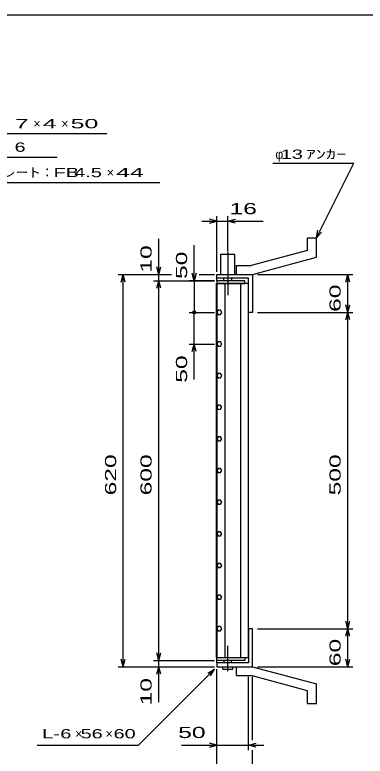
# Model space of a CAD drawing. Units: millimetres, scale not verified. Extents: x -1456 to 1385, y -1026 to 843.
# Drawn here: x -482 to 71, y -329 to 843 of the extents above; entities that cross this region are included whole.
import ezdxf
from ezdxf.enums import TextEntityAlignment as Align

# ---------------------------------------------------------------- set-up
doc = ezdxf.new("R2010")
doc.units = ezdxf.units.MM
doc.header["$LTSCALE"] = 8
doc.linetypes.add('LONG_DASHED_DOTTED', pattern=[15.25, 12, -1.5, 0.25, -1.5])
for name, color, linetype, lineweight in [('0_2', 150, 'Continuous', 25), ('16', 3, 'Continuous', 25), ('19', 6, 'Continuous', 25), ('22', 4, 'Continuous', 25)]:
    doc.layers.add(name, color=color, linetype=linetype, lineweight=lineweight)
doc.styles.add('ベクトル', font='')
doc.styles.get('ベクトル').set_extended_font_data('ベクトル')

msp = doc.modelspace()

# ---------------------------------------------------------------- linework, layer by layer
at = {"layer": '0_2'}
msp.add_line((-1383.2, 842.8), (1384.8, 842.8), dxfattribs=at)
at = {"layer": '16'}
for p, q in [((-119, 422.5), (-163, 422.5)), ((-163, 422.5), (-163, 418)), ((-119, 418), (-119, 422.5)), ((-163.7, -173), (-163.7, 418)), ((-163.7, 418), (-163, 418)), ((-163, 418), (-119, 418)), ((-163, 418), (-163, -173)), ((-113, 418), (-163, 418)), ((-150.5, 418), (-150.5, -173)), ((-125.5, -173), (-125.5, 418)), ((-113, -173), (-113, 418)), ((-161.146, 375.735), (-163, 372.475)), ((-157.396, 375.76), (-161.146, 375.735)), ((-155.5, 372.5), (-157.396, 375.76)), ((-163, 372.475), (-161.104, 369.24)), ((-161.104, 369.24), (-157.354, 369.265)), ((-157.354, 369.265), (-155.5, 372.525)), ((-161.146, 325.735), (-163, 322.475)), ((-163, 322.475), (-161.104, 319.24)), ((-157.396, 325.76), (-161.146, 325.735)), ((-161.104, 319.24), (-157.354, 319.265)), ((-155.5, 322.5), (-157.396, 325.76)), ((-157.354, 319.265), (-155.5, 322.525)), ((-161.146, 275.735), (-163, 272.475)), ((-163, 272.475), (-161.104, 269.24)), ((-157.396, 275.76), (-161.146, 275.735)), ((-155.5, 272.5), (-157.396, 275.76)), ((-157.354, 269.265), (-155.5, 272.525)), ((-161.104, 269.24), (-157.354, 269.265)), ((-161.146, 225.735), (-163, 222.475)), ((-157.396, 225.76), (-161.146, 225.735)), ((-155.5, 222.5), (-157.396, 225.76)), ((-163, 222.475), (-161.104, 219.24)), ((-161.104, 219.24), (-157.354, 219.265)), ((-157.354, 219.265), (-155.5, 222.525)), ((-161.146, 175.735), (-163, 172.475)), ((-163, 172.475), (-161.104, 169.24)), ((-157.396, 175.76), (-161.146, 175.735)), ((-161.104, 169.24), (-157.354, 169.265)), ((-155.5, 172.5), (-157.396, 175.76)), ((-157.354, 169.265), (-155.5, 172.525)), ((-161.146, 125.735), (-163, 122.475)), ((-163, 122.475), (-161.104, 119.24)), ((-157.396, 125.76), (-161.146, 125.735)), ((-161.104, 119.24), (-157.354, 119.265)), ((-155.5, 122.5), (-157.396, 125.76)), ((-157.354, 119.265), (-155.5, 122.525)), ((-161.146, 75.735), (-163, 72.475)), ((-163, 72.475), (-161.104, 69.24)), ((-157.396, 75.76), (-161.146, 75.735)), ((-155.5, 72.5), (-157.396, 75.76)), ((-157.354, 69.265), (-155.5, 72.525)), ((-161.104, 69.24), (-157.354, 69.265)), ((-161.146, 25.735), (-163, 22.475)), ((-157.396, 25.76), (-161.146, 25.735)), ((-155.5, 22.5), (-157.396, 25.76)), ((-163, 22.475), (-161.104, 19.24)), ((-161.104, 19.24), (-157.354, 19.265)), ((-157.354, 19.265), (-155.5, 22.525)), ((-161.146, -24.265), (-163, -27.525)), ((-163, -27.525), (-161.104, -30.76)), ((-157.396, -24.24), (-161.146, -24.265)), ((-161.104, -30.76), (-157.354, -30.735)), ((-155.5, -27.5), (-157.396, -24.24)), ((-157.354, -30.735), (-155.5, -27.475)), ((-161.146, -74.265), (-163, -77.525)), ((-163, -77.525), (-161.104, -80.76)), ((-157.396, -74.24), (-161.146, -74.265)), ((-161.104, -80.76), (-157.354, -80.735)), ((-155.5, -77.5), (-157.396, -74.24)), ((-157.354, -80.735), (-155.5, -77.475)), ((-161.146, -124.265), (-163, -127.525)), ((-163, -127.525), (-161.104, -130.76)), ((-157.396, -124.24), (-161.146, -124.265)), ((-155.5, -127.5), (-157.396, -124.24)), ((-157.354, -130.735), (-155.5, -127.475)), ((-161.104, -130.76), (-157.354, -130.735)), ((-163, -173), (-163.7, -173)), ((-163, -173), (-119, -173)), ((-163, -177.5), (-163, -173)), ((-163, -173), (-113, -173)), ((-119, -173), (-119, -177.5)), ((-119, -177.5), (-163, -177.5))]:
    msp.add_line(p, q, dxfattribs=at)
at = {"layer": '19'}
for p, q in [((-20, 490.5), (-6, 490.5)), ((-20, 470.5), (-20, 490.5)), ((-6, 459.5), (-6, 490.5)), ((-20, 470.5), (-109, 446.5)), ((-157, 432.5), (-157, 464.5)), ((-157, 464.5), (-135, 464.5)), ((-135, 432.5), (-135, 464.5)), ((-107, 432.5), (-6, 459.5)), ((-132, 446.5), (-109, 446.5)), ((-132, 432.5), (-132, 446.5)), ((-163, 422.5), (-163, 432.5)), ((-163, 426.5), (-163, 432.5)), ((-163, 432.5), (-108, 432.5)), ((-113, 426.5), (-163, 426.5)), ((-152, 422.5), (-152, 426.5)), ((-140, 426.5), (-140, 422.5)), ((-132, 432.5), (-107, 432.5)), ((-113, 372.5), (-113, 426.5)), ((-108, 432.5), (-107, 431.5)), ((-107, 431.5), (-107, 372.5)), ((-107, 372.5), (-113, 372.5)), ((-107, -127.5), (-113, -127.5)), ((-113, -127.5), (-113, -181.5)), ((-107, -186.5), (-107, -127.5)), ((-163, -181.5), (-163, -171.5)), ((-163, -181.5), (-163, -187.5)), ((-113, -181.5), (-163, -181.5)), ((-152, -177.5), (-152, -181.5)), ((-140, -181.5), (-140, -177.5)), ((-108, -187.5), (-107, -186.5)), ((-163, -187.5), (-108, -187.5)), ((-154, -191.5), (-154, -187.5)), ((-154, -191.5), (-138, -191.5)), ((-138, -191.5), (-138, -187.5)), ((-132, -187.5), (-107, -187.5)), ((-132, -201.5), (-132, -187.5)), ((-107, -187.5), (-6, -214.5)), ((-132, -201.5), (-109, -201.5)), ((-20, -225.5), (-109, -201.5)), ((-6, -245.5), (-6, -214.5)), ((-20, -245.5), (-20, -225.5)), ((-20, -245.5), (-6, -245.5))]:
    msp.add_line(p, q, dxfattribs=at)
at = {"layer": '19', "linetype": 'LONG_DASHED_DOTTED'}
for p, q in [((-146, 467.5), (-146, 399.5)), ((-146, -194.5), (-146, -154.5))]:
    msp.add_line(p, q, dxfattribs=at)
at = {"layer": '22'}
for p, q in [((-704.9, 655.25), (-336.9, 655.25)), ((-651.275, 618), (-415.275, 618)), ((-75, 608.5), (53, 608.5)), ((-6, 490.5), (53, 608.5)), ((-589, 578), (-253, 578)), ((-187, 516.5), (-163, 516.5)), ((-163, 516.5), (-175, 519.7)), ((-175, 513.3), (-163, 516.5)), ((-163, 436.5), (-163, 524.5)), ((-163, 516.5), (-146, 516.5)), ((-146, 468.504), (-146, 524.5)), ((-146, 516.5), (-134, 519.7)), ((-134, 513.3), (-146, 516.5)), ((-146, 516.5), (-90, 516.5)), ((-6, 490.5), (-3.6, 502.18)), ((-6, 490.5), (2, 499.3)), ((-255, 432.5), (-255, 488.5)), ((-199, 422.5), (-199, 478.5)), ((-255, 432.5), (-258.2, 444.5)), ((-255, 432.5), (-251.8, 444.5)), ((-199, 422.5), (-202.2, 434.5)), ((-195.8, 434.5), (-199, 422.5)), ((-319, 432.5), (-235, 432.5)), ((-314.2, 420.5), (-311, 432.5)), ((-307.8, 420.5), (-311, 432.5)), ((-311, -187.5), (-311, 432.5)), ((-263, 432.5), (-235, 432.5)), ((-263, 422.5), (-167, 422.5)), ((-258.2, 410.5), (-255, 422.5)), ((-255, 422.5), (-255, 432.5)), ((-251.8, 410.5), (-255, 422.5)), ((-255, -177.5), (-255, 422.5)), ((-167, 422.5), (-207, 422.5)), ((-199, 422.5), (-199, 372.5)), ((-191, 432.5), (-167, 432.5)), ((-191, 432.5), (-167, 432.5)), ((-99, 432.5), (51.4, 432.5)), ((40.2, 420.5), (43.4, 432.5)), ((46.6, 420.5), (43.4, 432.5)), ((43.4, 372.5), (43.4, 432.5)), ((43.4, 372.5), (40.2, 384.5)), ((43.4, 372.5), (46.6, 384.5)), ((-207, 372.5), (-167, 372.5)), ((-199, 322.5), (-199, 372.5)), ((-99, 372.5), (51.4, 372.5)), ((40.2, 360.5), (43.4, 372.5)), ((46.6, 360.5), (43.4, 372.5)), ((43.4, -127.5), (43.4, 372.5)), ((-207, 322.5), (-167, 322.5)), ((-202.2, 310.5), (-199, 322.5)), ((-195.8, 310.5), (-199, 322.5)), ((-199, 266.5), (-199, 322.5)), ((43.4, -127.5), (40.2, -115.5)), ((43.4, -127.5), (46.6, -115.5)), ((-99, -127.5), (51.4, -127.5)), ((40.2, -139.5), (43.4, -127.5)), ((46.6, -139.5), (43.4, -127.5)), ((43.4, -187.5), (43.4, -127.5)), ((-311, -187.5), (-314.2, -175.5)), ((-311, -187.5), (-307.8, -175.5)), ((-255, -177.5), (-258.2, -165.5)), ((-255, -177.5), (-251.8, -165.5)), ((43.4, -187.5), (40.2, -175.5)), ((43.4, -187.5), (46.6, -175.5)), ((-263, -177.5), (-167, -177.5)), ((-255, -187.5), (-255, -177.5)), ((-319, -187.5), (-167, -187.5)), ((-287, -311.5), (-167, -191.5)), ((-263, -187.5), (-167, -187.5)), ((-258.2, -199.5), (-255, -187.5)), ((-251.8, -199.5), (-255, -187.5)), ((-255, -243.5), (-255, -187.5)), ((-177.4, -197.9), (-167, -191.5)), ((-173.4, -201.9), (-167, -191.5)), ((-163, -319.5), (-163, -191.5)), ((-163, -375.5), (-163, -191.5)), ((-99, -187.5), (51.4, -187.5)), ((-113, -319.5), (-113, -203.696)), ((-107, -303.5), (-107, -203.696)), ((-447, -311.5), (-287, -311.5)), ((-219, -311.5), (-163, -311.5)), ((-163, -311.5), (-175, -308.3)), ((-175, -314.7), (-163, -311.5)), ((-163, -311.5), (-113, -311.5)), ((-113, -311.5), (-101, -308.3)), ((-101, -314.7), (-113, -311.5)), ((-113, -311.5), (-89, -311.5)), ((-107, -375.5), (-107, -319.5))]:
    msp.add_line(p, q, dxfattribs=at)
msp.add_circle((-199, 372.5), 2.4, dxfattribs=at)

# ---------------------------------------------------------------- texts
at = {"layer": '22', "color": 2, "style": 'ベクトル'}
for s, height, width, p in [(' 7 ', 14.66, 2, (-492.9, 670.85)), (' 4 ', 14.66, 2, (-448.9, 670.85)), (' 50 ', 14.66, 2, (-404.9, 670.85)), (' 6', 14.66, 1.6, (-491.274, 633.684)), (' 13 ', 14.66, 1.6, (-71, 622.5)), ('ｱﾝｶｰ', 14.66, 1.6, (-23, 622.5)), ('FB', 14.66, 1.6, (-421, 593.6)), (' 4.5 ', 14.66, 1.6, (-397, 593.6)), (' 44 ', 14.66, 2, (-333, 593.6)), (' 16 ', 17.6, 1.65, (-154, 536.5)), ('L-', 14.66, 1.6, (-439, -293.5)), (' 6 ', 14.66, 1.6, (-419, -293.5)), (' 56 ', 14.66, 1.6, (-387, -293.5)), (' 60 ', 14.66, 1.6, (-335, -293.5)), (' 50 ', 17.6, 1.65, (-235, -291.5))]:
    msp.add_text(s, height=height, dxfattribs=dict(at, width=width)).set_placement(p, align=Align.MIDDLE_LEFT)
for s, p in [('×', (-452.9, 670.85)), ('×', (-408.9, 670.85)), ('φ', (-71, 622.5)), ('エンドプレート：', (-581, 593.6)), ('×', (-337, 593.6)), ('×', (-387, -293.5)), ('×', (-339, -293.5))]:
    msp.add_text(s, height=14.66, dxfattribs=at).set_placement(p, align=Align.MIDDLE_LEFT)
at = {"layer": '22', "color": 2, "style": 'ベクトル', "width": 1.65}
for s, p in [(' 10 ', (-275, 424.5)), (' 50 ', (-219, 414.5)), (' 60 ', (23.4, 362.5)), (' 50 ', (-219, 250.5)), (' 620 ', (-331, 72.5)), (' 600 ', (-275, 72.5)), (' 500 ', (23.4, 72.5)), (' 60 ', (23.4, -197.5)), (' 10 ', (-275, -259.5))]:
    msp.add_text(s, height=17.6, rotation=90, dxfattribs=at).set_placement(p, align=Align.MIDDLE_LEFT)

doc.saveas('drawing.dxf')
